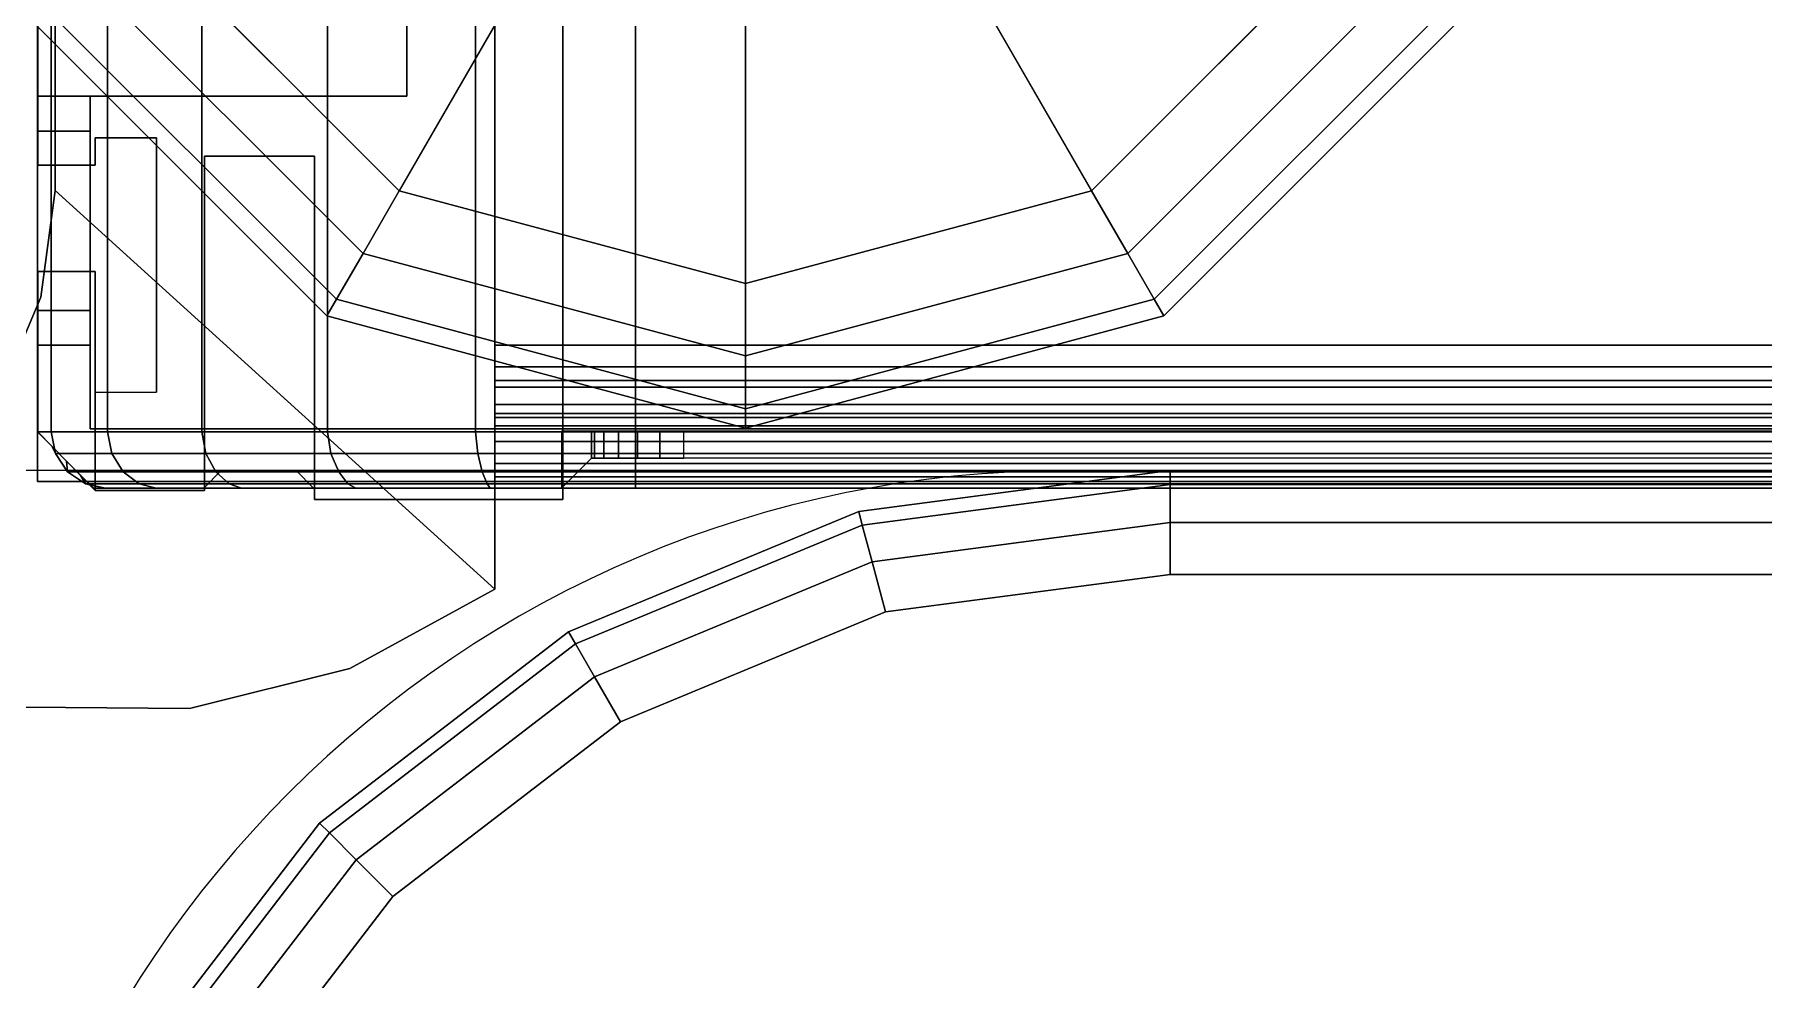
# Model space of a CAD drawing. Extents: x -170 to 1783, y -20 to 1205.
# Drawn here: x 120.416 to 122.382, y 1188.212 to 1189.286 of the extents above; entities that cross this region are included whole.
import ezdxf

# ---------------------------------------------------------------- set-up
doc = ezdxf.new("R2010")
doc.units = 0
doc.header["$LTSCALE"] = 96
doc.header["$MEASUREMENT"] = 0
for name, color, linetype in [('A-FURN-3-PANEL-GLIDE', 7, 'Continuous'), ('A-FURN-3-PANEL-RACE', 7, 'Continuous'), ('A-FURN-3-PANEL-SIDE1', 7, 'Continuous'), ('A-FURN-3-PANEL-TOPCAP', 7, 'Continuous'), ('A-FURN-3-PANEL-TRIM', 7, 'Continuous'), ('A-FURN-3-WKSF-TOP', 7, 'Continuous'), ('A-FURN-3-WKSF-TRIM', 7, 'Continuous'), ('A-FURN-P-PNLS', 7, 'Continuous'), ('A-FURN-P-WKSF', 7, 'Continuous'), ('MAIN_PANEL', 7, 'Continuous'), ('MAIN_WKSURF', 7, 'Continuous')]:
    doc.layers.add(name, color=color, linetype=linetype)

# ---------------------------------------------------------------- blocks, each defined once
blk = doc.blocks.new('EC-EFP-444')
at = {"layer": 'A-FURN-3-PANEL-GLIDE', "color": 20, "linetype": 'Continuous', "invisible_edges": 12}
for points in [[(0.885, 1), (0.203, 0.6063), (0.4912, 0.318)], [(0.885, 1), (0.4912, 0.318), (0.885, 0.2125)], [(0.885, 1), (0.885, 0.2125), (1.2787, 0.318)], [(0.885, 1), (1.2787, 0.318), (1.567, 0.6063)]]:
    blk.add_3dface(points, dxfattribs=at)
at = {"layer": 'A-FURN-3-PANEL-GLIDE', "color": 20, "linetype": 'Continuous'}
for points in [[(0.7837, 0.8246, 0.3285), (0.4912, 0.318, 0.3285), (0.203, 0.6063, 0.3285), (0.7096, 0.8988, 0.3285)], [(1.0604, 0.8988, 0.3285), (1.567, 0.6063, 0.3285), (1.2787, 0.318, 0.3285), (0.9862, 0.8246, 0.3285)], [(0.885, 0.7975, 0.3285), (0.885, 0.2125, 0.3285), (0.4912, 0.318, 0.3285), (0.7837, 0.8246, 0.3285)], [(0.9862, 0.8246, 0.3285), (1.2787, 0.318, 0.3285), (0.885, 0.2125, 0.3285), (0.885, 0.7975, 0.3285)], [(0.4912, 0.318, 0.3285), (0.4502, 0.2469, 0.3065), (0.1319, 0.5652, 0.3065), (0.203, 0.6063, 0.3285)], [(0.4502, 0.2469, 0.022), (0.4912, 0.318), (0.203, 0.6063), (0.1319, 0.5652, 0.022)], [(1.567, 0.6063, 0.3285), (1.6381, 0.5652, 0.3065), (1.3198, 0.2469, 0.3065), (1.2787, 0.318, 0.3285)], [(1.6381, 0.5652, 0.022), (1.567, 0.6063), (1.2787, 0.318), (1.3198, 0.2469, 0.022)], [(0.4502, 0.2469, 0.3065), (0.4201, 0.1948, 0.2464), (0.0798, 0.5351, 0.2464), (0.1319, 0.5652, 0.3065)], [(0.4201, 0.1948, 0.0821), (0.4502, 0.2469, 0.022), (0.1319, 0.5652, 0.022), (0.0798, 0.5351, 0.0821)], [(1.6381, 0.5652, 0.3065), (1.6902, 0.5351, 0.2464), (1.3499, 0.1948, 0.2464), (1.3198, 0.2469, 0.3065)], [(1.6902, 0.5351, 0.0821), (1.6381, 0.5652, 0.022), (1.3198, 0.2469, 0.022), (1.3499, 0.1948, 0.0821)], [(0.4201, 0.1948, 0.2464), (0.4091, 0.1758, 0.1642), (0.0608, 0.5241, 0.1642), (0.0798, 0.5351, 0.2464)], [(0.4091, 0.1758, 0.1642), (0.4201, 0.1948, 0.0821), (0.0798, 0.5351, 0.0821), (0.0608, 0.5241, 0.1642)], [(1.6902, 0.5351, 0.2464), (1.7092, 0.5241, 0.1642), (1.3609, 0.1758, 0.1642), (1.3499, 0.1948, 0.2464)], [(1.7092, 0.5241, 0.1642), (1.6902, 0.5351, 0.0821), (1.3499, 0.1948, 0.0821), (1.3609, 0.1758, 0.1642)], [(0.885, 0.2125, 0.3285), (0.885, 0.1304, 0.3065), (0.4502, 0.2469, 0.3065), (0.4912, 0.318, 0.3285)], [(0.885, 0.1304, 0.022), (0.885, 0.2125), (0.4912, 0.318), (0.4502, 0.2469, 0.022)], [(1.2787, 0.318, 0.3285), (1.3198, 0.2469, 0.3065), (0.885, 0.1304, 0.3065), (0.885, 0.2125, 0.3285)], [(1.3198, 0.2469, 0.022), (1.2787, 0.318), (0.885, 0.2125), (0.885, 0.1304, 0.022)], [(0.885, 0.1304, 0.3065), (0.885, 0.0703, 0.2464), (0.4201, 0.1948, 0.2464), (0.4502, 0.2469, 0.3065)], [(0.885, 0.0703, 0.0821), (0.885, 0.1304, 0.022), (0.4502, 0.2469, 0.022), (0.4201, 0.1948, 0.0821)], [(1.3198, 0.2469, 0.3065), (1.3499, 0.1948, 0.2464), (0.885, 0.0703, 0.2464), (0.885, 0.1304, 0.3065)], [(1.3499, 0.1948, 0.0821), (1.3198, 0.2469, 0.022), (0.885, 0.1304, 0.022), (0.885, 0.0703, 0.0821)], [(0.885, 0.0703, 0.2464), (0.885, 0.0483, 0.1642), (0.4091, 0.1758, 0.1642), (0.4201, 0.1948, 0.2464)], [(0.885, 0.0483, 0.1642), (0.885, 0.0703, 0.0821), (0.4201, 0.1948, 0.0821), (0.4091, 0.1758, 0.1642)], [(1.3499, 0.1948, 0.2464), (1.3609, 0.1758, 0.1642), (0.885, 0.0483, 0.1642), (0.885, 0.0703, 0.2464)], [(1.3609, 0.1758, 0.1642), (1.3499, 0.1948, 0.0821), (0.885, 0.0703, 0.0821), (0.885, 0.0483, 0.1642)]]:
    blk.add_3dface(points, dxfattribs=at)
at = {"layer": 'A-FURN-3-PANEL-RACE', "color": 40, "linetype": 'Continuous'}
for points, invisible_edges in [([(0.5, 0.7375, 0.4563), (2.098, 0.7375, 0.4563), (47.5, 0.4255, 0.4563), (0.5, 0.4255, 0.4563)], 6), ([(0.5, 0.7375, 0.3963), (0.5, 0.4255, 0.3963), (47.5, 0.4255, 0.3963), (2.098, 0.7375, 0.3963)], 6), ([(0.5, 0.4255, 0.3963), (0.08, 0.4255, 0.3963), (0.08, -0.0125, 0.3963), (47.92, -0.0125, 0.3963)], 8), ([(0.08, 0.386, 1.7894), (0.08, 0.1819, 1.4986), (0.08, 0.4255, 0.3963), (0.08, 0.4255, 1.7894)], 2), ([(0.08, 0.4255, 0.3963), (0.14, 0.4255, 0.4563), (0.14, 0.4255, 1.7894), (0.08, 0.4255, 1.7894)], 1), ([(0.08, 0.1819, 1.4986), (0.08, 0.1425, 1.4986), (0.08, -0.0125, 0.3963), (0.08, 0.4255, 0.3963)], 10), ([(0.5, 0.4255, 0.3963), (0.5, 0.4255, 0.4563), (0.14, 0.4255, 0.4563), (0.08, 0.4255, 0.3963)], 4), ([(0.08, 0.4255, 3.245), (0.08, 0.4255, 3.515), (0.08, -0.0125, 3.515), (0.08, 0.1425, 3.1951)], 4), ([(0.14, 0.4255, 3.515), (0.14, 0.0475, 3.515), (0.08, -0.0125, 3.515), (0.08, 0.4255, 3.515)], 2), ([(0.5, 0.4255, 0.4563), (47.86, 0.0475, 0.4563), (0.14, 0.0475, 0.4563), (0.14, 0.4255, 0.4563)], 1), ([(0.14, 0.4255, 1.7894), (0.14, 0.4255, 0.4563), (0.14, 0.1819, 1.4986), (0.14, 0.386, 1.7894)], 2), ([(0.14, 0.4255, 0.4563), (0.14, 0.0475, 0.4563), (0.14, 0.1425, 1.4986), (0.14, 0.1819, 1.4986)], 10), ([(0.14, 0.1425, 3.1951), (0.14, 0.0475, 3.515), (0.14, 0.4255, 3.515), (0.14, 0.4255, 3.245)], 1), ([(47.5, 0.4255, 0.3963), (0.5, 0.4255, 0.3963), (47.92, -0.0125, 0.3963), (47.92, 0.4255, 0.3963)], 3), ([(47.5, 0.4255, 0.4563), (47.86, 0.4255, 0.4563), (47.86, 0.0475, 0.4563), (0.5, 0.4255, 0.4563)], 12), ([(0.08, 0.1425, 3.1951), (0.08, -0.0125, 3.515), (0.08, -0.0125, 0.3963), (0.08, 0.1425, 1.4986)], 5), ([(0.14, 0.0475, 0.4563), (0.14, 0.0475, 3.515), (0.14, 0.1425, 3.1951), (0.14, 0.1425, 1.4986)], 10), ([(0.6, 0.1425, 4.1797), (0.6, 0.1425, 4.2397), (0.6, 0.1024, 4.2344), (0.6, 0.1179, 4.1764)], 4), ([(0.6, 0.1179, 4.1764), (0.6, 0.1024, 4.2344), (0.6, 0.065, 4.2189), (0.6, 0.095, 4.1669)], 5), ([(0.6, 0.095, 4.1669), (0.6, 0.065, 4.2189), (0.6, 0.0329, 4.1943), (0.6, 0.0753, 4.1519)], 5), ([(0.6, 0.0753, 4.1519), (0.6, 0.0329, 4.1943), (0.6, 0.0082, 4.1622), (0.6, 0.0602, 4.1322)], 5), ([(0.6, 0.0602, 4.1322), (0.6, 0.0082, 4.1622), (0.6, -0.0072, 4.1248), (0.6, 0.0507, 4.1093)], 5), ([(0.14, 0.0475, 3.515), (0.6, 0.0475, 3.515), (0.6, -0.0125, 3.515), (0.08, -0.0125, 3.515)], 8), ([(0.14, 0.0475, 0.4563), (47.86, 0.0475, 0.4563), (47.86, 0.0475, 3.515), (0.14, 0.0475, 3.515)], 4), ([(0.6, 0.0507, 4.1093), (0.6, -0.0072, 4.1248), (0.6, -0.0125, 4.0847), (0.6, 0.0475, 4.0847)], 5), ([(0.6, 0.0475, 3.515), (47.4, 0.0475, 3.515), (47.4, 0.0475, 4.0847), (0.6, 0.0475, 4.0847)], 1), ([(0.6, 0.0475, 3.515), (0.6, 0.0475, 4.0847), (0.6, -0.0125, 4.0847), (0.6, -0.0125, 3.515)], 2), ([(47.92, -0.0125, 3.515), (47.92, -0.0125, 0.3963), (0.08, -0.0125, 0.3963), (0.08, -0.0125, 3.515)], 8), ([(47.4, -0.0125, 4.0847), (47.4, -0.0125, 3.515), (0.6, -0.0125, 3.515), (0.6, -0.0125, 4.0847)], 2)]:
    blk.add_3dface(points, dxfattribs=dict(at, invisible_edges=invisible_edges))
for points in [[(0.5, 0.7375, 0.3963), (0.5, 0.7375, 0.4563), (0.5, 0.4255, 0.4563), (0.5, 0.4255, 0.3963)], [(0.08, 0.4255, 1.7894), (0.14, 0.4255, 1.7894), (0.14, 0.386, 1.7894), (0.08, 0.386, 1.7894)], [(0.14, 0.4255, 3.245), (0.14, 0.4255, 3.515), (0.08, 0.4255, 3.515), (0.08, 0.4255, 3.245)], [(0.14, 0.1425, 3.1951), (0.14, 0.4255, 3.245), (0.08, 0.4255, 3.245), (0.08, 0.1425, 3.1951)], [(0.08, 0.386, 1.7894), (0.14, 0.386, 1.7894), (0.14, 0.1819, 1.4986), (0.08, 0.1819, 1.4986)], [(0.08, 0.1819, 1.4986), (0.14, 0.1819, 1.4986), (0.14, 0.1425, 1.4986), (0.08, 0.1425, 1.4986)], [(0.14, 0.1425, 1.4986), (0.14, 0.1425, 3.1951), (0.08, 0.1425, 3.1951), (0.08, 0.1425, 1.4986)], [(47.4, 0.1425, 4.1797), (47.4, 0.1425, 4.2397), (0.6, 0.1425, 4.2397), (0.6, 0.1425, 4.1797)], [(47.4, 0.1425, 4.2397), (47.4, 0.1024, 4.2344), (0.6, 0.1024, 4.2344), (0.6, 0.1425, 4.2397)], [(0.6, 0.1425, 4.1797), (0.6, 0.1179, 4.1764), (47.4, 0.1179, 4.1764), (47.4, 0.1425, 4.1797)], [(0.6, 0.1179, 4.1764), (0.6, 0.095, 4.1669), (47.4, 0.095, 4.1669), (47.4, 0.1179, 4.1764)], [(47.4, 0.1024, 4.2344), (47.4, 0.065, 4.2189), (0.6, 0.065, 4.2189), (0.6, 0.1024, 4.2344)], [(0.6, 0.095, 4.1669), (0.6, 0.0753, 4.1519), (47.4, 0.0753, 4.1519), (47.4, 0.095, 4.1669)], [(0.6, 0.0753, 4.1519), (0.6, 0.0602, 4.1322), (47.4, 0.0602, 4.1322), (47.4, 0.0753, 4.1519)], [(47.4, 0.065, 4.2189), (47.4, 0.0329, 4.1943), (0.6, 0.0329, 4.1943), (0.6, 0.065, 4.2189)], [(0.6, 0.0602, 4.1322), (0.6, 0.0507, 4.1093), (47.4, 0.0507, 4.1093), (47.4, 0.0602, 4.1322)], [(0.6, 0.0507, 4.1093), (0.6, 0.0475, 4.0847), (47.4, 0.0475, 4.0847), (47.4, 0.0507, 4.1093)], [(47.4, 0.0329, 4.1943), (47.4, 0.0082, 4.1622), (0.6, 0.0082, 4.1622), (0.6, 0.0329, 4.1943)], [(47.4, 0.0082, 4.1622), (47.4, -0.0072, 4.1248), (0.6, -0.0072, 4.1248), (0.6, 0.0082, 4.1622)], [(47.4, -0.0072, 4.1248), (47.4, -0.0125, 4.0847), (0.6, -0.0125, 4.0847), (0.6, -0.0072, 4.1248)]]:
    blk.add_3dface(points, dxfattribs=at)
at = {"layer": 'A-FURN-3-PANEL-SIDE1', "color": 7, "linetype": 'Continuous'}
for points in [[(47.3224, 1.955, 43.7401), (47.3228, 0.045, 43.7401), (0.6776, 0.045, 43.7401), (0.6776, 1.955, 43.7401)], [(0.6776, 0.045, 4.2397), (0.6776, 1.955, 4.2397), (0.6776, 1.955, 43.7401), (0.6776, 0.045, 43.7401)], [(47.3224, 0.045, 4.2397), (47.3224, 1.955, 4.2397), (0.6776, 1.955, 4.2397), (0.6776, 0.045, 4.2397)], [(47.3228, 0.045, 43.7401), (47.3224, 0.045, 4.2397), (0.6776, 0.045, 4.2397), (0.6776, 0.045, 43.7401)]]:
    blk.add_3dface(points, dxfattribs=at)
at = {"layer": 'A-FURN-3-PANEL-TOPCAP', "color": 60, "linetype": 'Continuous'}
for points, invisible_edges in [([(0.1285, -0.0047, 43.635), (0.144, -0.02, 43.635), (0.144, 2.02, 43.635), (0.1285, 2.0047, 43.635)], 10), ([(0.144, -0.02, 43.635), (0.269, -0.02, 43.635), (0.269, 2.02, 43.635), (0.144, 2.02, 43.635)], 10), ([(0.289, 2, 43.635), (0.269, 2.02, 43.635), (0.269, -0.02, 43.635), (0.289, 0, 43.635)], 10), ([(0.394, 2.02, 43.635), (0.3741, 2, 43.635), (0.3741, 0, 43.635), (0.394, -0.02, 43.635)], 10), ([(0.676, 2.02, 43.635), (0.394, 2.02, 43.635), (0.394, -0.02, 43.635), (0.676, -0.02, 43.635)], 10), ([(0.0965, 0.0273, 43.635), (0.1129, 0.0106, 43.635), (0.1129, 1.9894, 43.635), (0.0965, 1.9727, 43.635)], 10), ([(0.1285, 2.0047, 43.635), (0.1129, 1.9894, 43.635), (0.1129, 0.0106, 43.635), (0.1285, -0.0047, 43.635)], 10), ([(0.289, 0, 43.635), (0.3741, 0, 43.635), (0.3741, 2, 43.635), (0.289, 2, 43.635)], 10), ([(0.0965, 1.9727, 43.635), (0.08, 1.956, 43.635), (0.08, 0.044, 43.635), (0.0965, 0.0273, 43.635)], 8), ([(0.815, 0.045, 43.7401), (0.815, -0.02, 43.7741), (47.185, 0.014, 43.7401), (47.185, 0.045, 43.7401)], 1), ([(0.676, -0.02, 43.635), (0.6807, -0.02, 43.671), (0.7136, 0.014, 43.6622), (0.71, 0.014, 43.635)], 2), ([(0.6807, -0.02, 43.671), (0.6946, -0.02, 43.7045), (0.724, 0.014, 43.6875), (0.7136, 0.014, 43.6622)], 10), ([(0.6946, -0.02, 43.7045), (0.7167, -0.02, 43.7333), (0.7407, 0.014, 43.7093), (0.724, 0.014, 43.6875)], 10), ([(0.7167, -0.02, 43.7333), (0.7455, -0.02, 43.7554), (0.7625, 0.014, 43.726), (0.7407, 0.014, 43.7093)], 10), ([(0.7455, -0.02, 43.7554), (0.779, -0.02, 43.7693), (0.7878, 0.014, 43.7365), (0.7625, 0.014, 43.726)], 10), ([(0.779, -0.02, 43.7693), (0.815, -0.02, 43.7741), (0.815, 0.014, 43.7401), (0.7878, 0.014, 43.7365)], 10), ([(47.185, -0.02, 43.7741), (47.185, 0.014, 43.7401), (0.815, 0.014, 43.7401), (0.815, -0.02, 43.7741)], 5), ([(0.269, -0.02, 43.635), (0.2783, -0.02, 43.7687), (0.2976, 0, 43.7635), (0.289, 0, 43.635)], 2), ([(0.2783, -0.02, 43.7687), (0.3232, -0.02, 43.8949), (0.3405, 0, 43.8849), (0.2976, 0, 43.7635)], 10), ([(0.289, 0, 43.635), (0.2976, 0, 43.7635), (0.3798, 0, 43.7415), (0.3741, 0, 43.635)], 2), ([(0.2976, 0, 43.7635), (0.3405, 0, 43.8849), (0.4142, 0, 43.8424), (0.3798, 0, 43.7415)], 10), ([(0.3232, -0.02, 43.8949), (0.4005, -0.02, 44.0044), (0.4146, 0, 43.9903), (0.3405, 0, 43.8849)], 10), ([(0.3405, 0, 43.8849), (0.4146, 0, 43.9903), (0.4748, 0, 43.9301), (0.4142, 0, 43.8424)], 10), ([(0.3741, 0, 43.635), (0.3798, 0, 43.7415), (0.399, -0.02, 43.7363), (0.394, -0.02, 43.635)], 2), ([(0.3798, 0, 43.7415), (0.4142, 0, 43.8424), (0.4315, -0.02, 43.8323), (0.399, -0.02, 43.7363)], 10), ([(0.4005, -0.02, 44.0044), (0.5044, -0.02, 44.0891), (0.5144, 0, 44.0717), (0.4146, 0, 43.9903)], 10), ([(0.4142, 0, 43.8424), (0.4748, 0, 43.9301), (0.4889, -0.02, 43.9159), (0.4315, -0.02, 43.8323)], 10), ([(0.4146, 0, 43.9903), (0.5144, 0, 44.0717), (0.5569, 0, 43.998), (0.4748, 0, 43.9301)], 10), ([(0.4748, 0, 43.9301), (0.5569, 0, 43.998), (0.5669, -0.02, 43.9807), (0.4889, -0.02, 43.9159)], 10), ([(0.5044, -0.02, 44.0891), (0.6273, -0.02, 44.1426), (0.6324, 0, 44.1232), (0.5144, 0, 44.0717)], 10), ([(0.5144, 0, 44.0717), (0.6324, 0, 44.1232), (0.6544, 0, 44.0411), (0.5569, 0, 43.998)], 10), ([(0.5569, 0, 43.998), (0.6544, 0, 44.0411), (0.6596, -0.02, 44.0218), (0.5669, -0.02, 43.9807)], 10), ([(0.6273, -0.02, 44.1426), (0.76, -0.02, 44.161), (0.76, 0, 44.141), (0.6324, 0, 44.1232)], 10), ([(0.6324, 0, 44.1232), (0.76, 0, 44.141), (0.76, 0, 44.056), (0.6544, 0, 44.0411)], 10), ([(0.6544, 0, 44.0411), (0.76, 0, 44.056), (0.76, -0.02, 44.036), (0.6596, -0.02, 44.0218)], 10), ([(0.76, -0.02, 44.161), (47.24, -0.02, 44.161), (47.24, 0, 44.141), (0.76, 0, 44.141)], 10), ([(47.24, 0, 44.056), (0.76, 0, 44.056), (0.76, 0, 44.141), (47.24, 0, 44.141)], 10), ([(0.76, 0, 44.056), (47.24, 0, 44.056), (47.24, -0.02, 44.036), (0.76, -0.02, 44.036)], 10), ([(0.144, -0.02, 43.635), (0.1575, -0.02, 43.8011), (0.2783, -0.02, 43.7687), (0.269, -0.02, 43.635)], 2), ([(0.1575, -0.02, 43.8011), (0.2149, -0.02, 43.9575), (0.3232, -0.02, 43.8949), (0.2783, -0.02, 43.7687)], 10), ([(0.2149, -0.02, 43.9575), (0.3121, -0.02, 44.0929), (0.4005, -0.02, 44.0044), (0.3232, -0.02, 43.8949)], 10), ([(0.3121, -0.02, 44.0929), (0.4419, -0.02, 44.1974), (0.5044, -0.02, 44.0891), (0.4005, -0.02, 44.0044)], 10), ([(0.6807, -0.02, 43.671), (0.676, -0.02, 43.635), (0.394, -0.02, 43.635), (0.399, -0.02, 43.7363)], 8), ([(0.6946, -0.02, 43.7045), (0.6807, -0.02, 43.671), (0.399, -0.02, 43.7363), (0.4315, -0.02, 43.8323)], 10), ([(0.4315, -0.02, 43.8323), (0.4889, -0.02, 43.9159), (0.7167, -0.02, 43.7333), (0.6946, -0.02, 43.7045)], 10), ([(0.4419, -0.02, 44.1974), (0.5949, -0.02, 44.2633), (0.6273, -0.02, 44.1426), (0.5044, -0.02, 44.0891)], 10), ([(0.7455, -0.02, 43.7554), (0.7167, -0.02, 43.7333), (0.4889, -0.02, 43.9159), (0.5669, -0.02, 43.9807)], 10), ([(0.5669, -0.02, 43.9807), (0.6596, -0.02, 44.0218), (0.779, -0.02, 43.7693), (0.7455, -0.02, 43.7554)], 10), ([(0.5949, -0.02, 44.2633), (0.76, -0.02, 44.286), (0.76, -0.02, 44.161), (0.6273, -0.02, 44.1426)], 10), ([(0.815, -0.02, 43.7741), (0.779, -0.02, 43.7693), (0.6596, -0.02, 44.0218), (0.76, -0.02, 44.036)], 10), ([(0.76, -0.02, 44.161), (0.76, -0.02, 44.286), (47.24, -0.02, 44.286), (47.24, -0.02, 44.161)], 5), ([(47.185, -0.02, 43.7741), (0.815, -0.02, 43.7741), (0.76, -0.02, 44.036), (47.24, -0.02, 44.036)], 10)]:
    blk.add_3dface(points, dxfattribs=dict(at, invisible_edges=invisible_edges))
for points in [[(0.0957, 0.044, 43.8177), (0.08, 0.044, 43.635), (0.08, 1.956, 43.635), (0.0957, 1.956, 43.8177)], [(0.1595, 0.044, 43.9895), (0.0957, 0.044, 43.8177), (0.0957, 1.956, 43.8177), (0.1595, 1.956, 43.9895)], [(0.2668, 0.044, 44.1382), (0.1595, 0.044, 43.9895), (0.1595, 1.956, 43.9895), (0.2668, 1.956, 44.1382)], [(0.4099, 0.044, 44.2528), (0.2668, 0.044, 44.1382), (0.2668, 1.956, 44.1382), (0.4099, 1.956, 44.2528)], [(0.5783, 0.044, 44.3252), (0.4099, 0.044, 44.2528), (0.4099, 1.956, 44.2528), (0.5783, 1.956, 44.3252)], [(0.76, 0.044, 44.35), (0.5783, 0.044, 44.3252), (0.5783, 1.956, 44.3252), (0.76, 1.956, 44.35)], [(0.76, 0.044, 44.35), (0.76, 1.956, 44.35), (47.24, 1.956, 44.35), (47.24, 0.044, 44.35)], [(0.0965, 0.0273, 43.635), (0.08, 0.044, 43.635), (0.0957, 0.044, 43.8177), (0.1006, 0.0195, 43.8155)], [(0.1006, 0.0195, 43.8155), (0.0957, 0.044, 43.8177), (0.1595, 0.044, 43.9895), (0.1644, 0.0195, 43.9859)], [(0.1644, 0.0195, 43.9859), (0.1595, 0.044, 43.9895), (0.2668, 0.044, 44.1382), (0.2713, 0.0195, 44.1337)], [(0.2713, 0.0195, 44.1337), (0.2668, 0.044, 44.1382), (0.4099, 0.044, 44.2528), (0.4136, 0.0195, 44.248)], [(0.4136, 0.0195, 44.248), (0.4099, 0.044, 44.2528), (0.5783, 0.044, 44.3252), (0.5806, 0.0195, 44.3203)], [(0.5806, 0.0195, 44.3203), (0.5783, 0.044, 44.3252), (0.76, 0.044, 44.35), (0.76, 0.0195, 44.3451)], [(0.71, 0.045, 43.635), (0.676, 0.045, 43.635), (0.676, -0.02, 43.635), (0.71, 0.014, 43.635)], [(0.7136, 0.045, 43.6622), (0.71, 0.045, 43.635), (0.71, 0.014, 43.635), (0.7136, 0.014, 43.6622)], [(0.724, 0.045, 43.6875), (0.7136, 0.045, 43.6622), (0.7136, 0.014, 43.6622), (0.724, 0.014, 43.6875)], [(0.7407, 0.045, 43.7093), (0.724, 0.045, 43.6875), (0.724, 0.014, 43.6875), (0.7407, 0.014, 43.7093)], [(0.7625, 0.045, 43.726), (0.7407, 0.045, 43.7093), (0.7407, 0.014, 43.7093), (0.7625, 0.014, 43.726)], [(0.76, 0.0195, 44.3451), (0.76, 0.044, 44.35), (47.24, 0.044, 44.35), (47.24, 0.0195, 44.3451)], [(0.7878, 0.045, 43.7365), (0.7625, 0.045, 43.726), (0.7625, 0.014, 43.726), (0.7878, 0.014, 43.7365)], [(0.815, 0.045, 43.7401), (0.7878, 0.045, 43.7365), (0.7878, 0.014, 43.7365), (0.815, 0.014, 43.7401)], [(0.1129, 0.0106, 43.635), (0.0965, 0.0273, 43.635), (0.1006, 0.0195, 43.8155), (0.1143, -0.0013, 43.8104)], [(0.1143, -0.0013, 43.8104), (0.1006, 0.0195, 43.8155), (0.1644, 0.0195, 43.9859), (0.1774, -0.0013, 43.977)], [(0.1285, -0.0047, 43.635), (0.1129, 0.0106, 43.635), (0.1143, -0.0013, 43.8104), (0.1344, -0.0151, 43.8047)], [(0.1774, -0.0013, 43.977), (0.1644, 0.0195, 43.9859), (0.2713, 0.0195, 44.1337), (0.2828, -0.0013, 44.1222)], [(0.2828, -0.0013, 44.1222), (0.2713, 0.0195, 44.1337), (0.4136, 0.0195, 44.248), (0.4225, -0.0013, 44.2349)], [(0.4225, -0.0013, 44.2349), (0.4136, 0.0195, 44.248), (0.5806, 0.0195, 44.3203), (0.5856, -0.0013, 44.3065)], [(0.5856, -0.0013, 44.3065), (0.5806, 0.0195, 44.3203), (0.76, 0.0195, 44.3451), (0.76, -0.0013, 44.3313)], [(0.76, -0.0013, 44.3313), (0.76, 0.0195, 44.3451), (47.24, 0.0195, 44.3451), (47.24, -0.0013, 44.3313)], [(0.1344, -0.0151, 43.8047), (0.1143, -0.0013, 43.8104), (0.1774, -0.0013, 43.977), (0.1955, -0.0151, 43.9663)], [(0.144, -0.02, 43.635), (0.1285, -0.0047, 43.635), (0.1344, -0.0151, 43.8047), (0.1575, -0.02, 43.8011)], [(0.1575, -0.02, 43.8011), (0.1344, -0.0151, 43.8047), (0.1955, -0.0151, 43.9663), (0.2149, -0.02, 43.9575)], [(0.1955, -0.0151, 43.9663), (0.1774, -0.0013, 43.977), (0.2828, -0.0013, 44.1222), (0.2978, -0.0151, 44.1072)], [(0.2149, -0.02, 43.9575), (0.1955, -0.0151, 43.9663), (0.2978, -0.0151, 44.1072), (0.3121, -0.02, 44.0929)], [(0.2978, -0.0151, 44.1072), (0.2828, -0.0013, 44.1222), (0.4225, -0.0013, 44.2349), (0.4331, -0.0151, 44.2168)], [(0.3121, -0.02, 44.0929), (0.2978, -0.0151, 44.1072), (0.4331, -0.0151, 44.2168), (0.4419, -0.02, 44.1974)], [(0.4331, -0.0151, 44.2168), (0.4225, -0.0013, 44.2349), (0.5856, -0.0013, 44.3065), (0.5913, -0.0151, 44.2864)], [(0.4419, -0.02, 44.1974), (0.4331, -0.0151, 44.2168), (0.5913, -0.0151, 44.2864), (0.5949, -0.02, 44.2633)], [(0.5913, -0.0151, 44.2864), (0.5856, -0.0013, 44.3065), (0.76, -0.0013, 44.3313), (0.76, -0.0151, 44.3105)], [(0.5949, -0.02, 44.2633), (0.5913, -0.0151, 44.2864), (0.76, -0.0151, 44.3105), (0.76, -0.02, 44.286)], [(0.76, -0.0151, 44.3105), (0.76, -0.0013, 44.3313), (47.24, -0.0013, 44.3313), (47.24, -0.0151, 44.3105)], [(0.76, -0.02, 44.286), (0.76, -0.0151, 44.3105), (47.24, -0.0151, 44.3105), (47.24, -0.02, 44.286)]]:
    blk.add_3dface(points, dxfattribs=at)
at = {"layer": 'A-FURN-3-PANEL-TRIM', "color": 60, "linetype": 'Continuous'}
for points, invisible_edges in [([(0.395, 2.0328, 43.635), (0.6776, 2.0328, 43.635), (0.6776, -0.0328, 43.635), (0.395, -0.0328, 43.635)], 8), ([(0.6, -0.1348, 3.5747), (0.6, 1.6815, 3.5747), (0.1, 1.6815, 3.5747), (0.1, 0.3185, 3.5747)], 10), ([(0.6, -0.1348, 4.2397), (0.1, 0.3185, 4.2397), (0.1, 1.6815, 4.2397), (0.6, 1.6815, 4.2397)], 5), ([(0.1457, 0.3473, 43.635), (0.0802, 0.3473, 43.635), (0.0802, 1.6527, 43.635), (0.1457, 1.6527, 43.635)], 8), ([(0.2701, 1.6426, 43.635), (0.395, 1.6426, 43.635), (0.395, 0.3574, 43.635), (0.2701, 0.3574, 43.635)], 10), ([(0.1457, 1.6218, 43.635), (0.2155, 1.6218, 43.635), (0.2155, 0.3782, 43.635), (0.1457, 0.3782, 43.635)], 10), ([(0.0361, 0.0847, 3.5747), (0.6, -0.1348, 3.5747), (0.1, 0.3185, 3.5747), (0.0837, 0.1973, 3.5747)], 3), ([(0.0361, 0.0847, 4.2397), (0.0837, 0.1973, 4.2397), (0.1, 0.3185, 4.2397), (0.6, -0.1348, 4.2397)], 12), ([(0.0361, 0.0847, 3.8013), (0.0837, 0.1973, 3.8013), (0.1, 0.3185, 3.8013), (0.6, -0.1348, 3.8013)], 12), ([(0.0361, 0.0847, 4.013), (0.6, -0.1348, 4.013), (0.1, 0.3185, 4.013), (0.0837, 0.1973, 4.013)], 3), ([(-0.0735, -0.1159, 3.5747), (0.6, -0.1348, 3.5747), (0.0361, 0.0847, 3.5747), (-0.0395, -0.0114, 3.5747)], 3), ([(-0.0735, -0.1159, 4.2397), (-0.0395, -0.0114, 4.2397), (0.0361, 0.0847, 4.2397), (0.6, -0.1348, 4.2397)], 12), ([(-0.0735, -0.1159, 3.8013), (-0.0395, -0.0114, 3.8013), (0.0361, 0.0847, 3.8013), (0.6, -0.1348, 3.8013)], 12), ([(-0.0735, -0.1159, 4.013), (0.6, -0.1348, 4.013), (0.0361, 0.0847, 4.013), (-0.0395, -0.0114, 4.013)], 3), ([(0.2155, 0.0891, 4.2397), (0.2155, 0.0891, 43.635), (0.1457, 0.0891, 43.635), (0.1457, 0.0891, 4.2397)], 2), ([(0.1457, -0.0228, 43.635), (0.1457, 0.0891, 43.635), (0.2155, 0.0891, 43.635), (0.2701, -0.0228, 43.635)], 6), ([(0.065, -0.269, 3.5747), (0.6, -0.1348, 3.5747), (-0.0735, -0.1159, 3.5747), (-0.0322, -0.2178, 3.5747)], 3), ([(0.065, -0.269, 4.2397), (-0.0322, -0.2178, 4.2397), (-0.0735, -0.1159, 4.2397), (0.6, -0.1348, 4.2397)], 12), ([(0.065, -0.269, 3.8013), (-0.0322, -0.2178, 3.8013), (-0.0735, -0.1159, 3.8013), (0.6, -0.1348, 3.8013)], 12), ([(0.065, -0.269, 4.013), (0.6, -0.1348, 4.013), (-0.0735, -0.1159, 4.013), (-0.0322, -0.2178, 4.013)], 3), ([(0.4351, -0.2249, 3.5747), (0.6, -0.1348, 3.5747), (0.065, -0.269, 3.5747), (0.2529, -0.2706, 3.5747)], 2), ([(0.4351, -0.2249, 4.2397), (0.2529, -0.2706, 4.2397), (0.065, -0.269, 4.2397), (0.6, -0.1348, 4.2397)], 4), ([(0.4351, -0.2249, 3.8013), (0.2529, -0.2706, 3.8013), (0.065, -0.269, 3.8013), (0.6, -0.1348, 3.8013)], 4), ([(0.4351, -0.2249, 4.013), (0.6, -0.1348, 4.013), (0.065, -0.269, 4.013), (0.2529, -0.2706, 4.013)], 2)]:
    blk.add_3dface(points, dxfattribs=dict(at, invisible_edges=invisible_edges))
for points in [[(0.1, 0.3185, 4.2397), (0.1, 0.3185, 3.5747), (0.1, 1.6815, 3.5747), (0.1, 1.6815, 4.2397)], [(0.6, 1.6815, 3.5747), (0.6, -0.1348, 3.5747), (0.6, -0.1348, 4.2397), (0.6, 1.6815, 4.2397)], [(0.0802, 0.3473, 43.635), (0.0802, 0.3473, 4.2397), (0.0802, 1.6527, 4.2397), (0.0802, 1.6527, 43.635)], [(0.1457, 0.3473, 43.635), (0.1457, 0.3782, 43.635), (0.1457, 0.3782, 4.2397), (0.1457, 0.3473, 4.2397)], [(0.1457, 0.3782, 4.2397), (0.1457, 0.3782, 43.635), (0.2155, 0.3782, 43.635), (0.2155, 0.3782, 4.2397)], [(0.2155, 0.3782, 43.635), (0.2155, 0.0891, 43.635), (0.2155, 0.0891, 4.2397), (0.2155, 0.3782, 4.2397)], [(0.2701, 0.3574, 4.2397), (0.2701, 0.3574, 43.635), (0.395, 0.3574, 43.635), (0.395, 0.3574, 4.2397)], [(0.2701, -0.0228, 43.635), (0.2701, 0.3574, 43.635), (0.2701, 0.3574, 4.2397), (0.2701, -0.0228, 4.2397)], [(0.395, 0.3574, 43.635), (0.395, -0.0328, 43.635), (0.395, -0.0328, 4.2397), (0.395, 0.3574, 4.2397)], [(0.0802, 0.3473, 4.2397), (0.0802, 0.3473, 43.635), (0.1457, 0.3473, 43.635), (0.1457, 0.3473, 4.2397)], [(0.0837, 0.1973, 4.013), (0.1, 0.3185, 4.013), (0.1, 0.3185, 4.2397), (0.0837, 0.1973, 4.2397)], [(0.0837, 0.1973, 3.5747), (0.1, 0.3185, 3.5747), (0.1, 0.3185, 3.8013), (0.0837, 0.1973, 3.8013)], [(0.6, -0.1348, 3.8013), (0.1, 0.3185, 3.8013), (0.1, 0.3185, 4.013), (0.6, -0.1348, 4.013)], [(0.0802, 0.2263, 43.635), (0.0802, 0.044, 43.635), (0.0802, 0.044, 4.2397), (0.0802, 0.2263, 4.2397)], [(0.1457, 0.2263, 4.2397), (0.1457, 0.2263, 43.635), (0.0802, 0.2263, 43.635), (0.0802, 0.2263, 4.2397)], [(0.0802, 0.044, 43.635), (0.0802, 0.2263, 43.635), (0.1457, 0.2263, 43.635), (0.1457, -0.0228, 43.635)], [(0.1457, 0.0891, 43.635), (0.1457, 0.2263, 43.635), (0.1457, 0.2263, 4.2397), (0.1457, 0.0891, 4.2397)], [(0.0361, 0.0847, 4.013), (0.0837, 0.1973, 4.013), (0.0837, 0.1973, 4.2397), (0.0361, 0.0847, 4.2397)], [(0.0361, 0.0847, 3.5747), (0.0837, 0.1973, 3.5747), (0.0837, 0.1973, 3.8013), (0.0361, 0.0847, 3.8013)], [(0.0802, 0.044, 4.2397), (0.0802, 0.044, 43.635), (0.1457, -0.0228, 43.635), (0.1457, -0.0228, 4.2397)], [(0.6776, 0.045, 4.2397), (0.6776, -0.0328, 4.2397), (0.6776, -0.0328, 43.635), (0.6776, 0.045, 43.635)], [(0.1457, -0.0228, 4.2397), (0.1457, -0.0228, 43.635), (0.2701, -0.0228, 43.635), (0.2701, -0.0228, 4.2397)], [(0.395, -0.0328, 4.2397), (0.395, -0.0328, 43.635), (0.6776, -0.0328, 43.635), (0.6776, -0.0328, 4.2397)], [(0.6, -0.1348, 4.013), (0.4351, -0.2249, 4.013), (0.4351, -0.2249, 4.2397), (0.6, -0.1348, 4.2397)], [(0.6, -0.1348, 3.5747), (0.4351, -0.2249, 3.5747), (0.4351, -0.2249, 3.8013), (0.6, -0.1348, 3.8013)], [(0.4351, -0.2249, 4.013), (0.2529, -0.2706, 4.013), (0.2529, -0.2706, 4.2397), (0.4351, -0.2249, 4.2397)], [(0.4351, -0.2249, 3.5747), (0.2529, -0.2706, 3.5747), (0.2529, -0.2706, 3.8013), (0.4351, -0.2249, 3.8013)], [(0.2529, -0.2706, 4.013), (0.065, -0.269, 4.013), (0.065, -0.269, 4.2397), (0.2529, -0.2706, 4.2397)], [(0.2529, -0.2706, 3.5747), (0.065, -0.269, 3.5747), (0.065, -0.269, 3.8013), (0.2529, -0.2706, 3.8013)]]:
    blk.add_3dface(points, dxfattribs=at)
at = {"layer": 'A-FURN-P-PNLS', "color": 60, "linetype": 'Continuous'}
blk.add_line((48, 0), (0, 0), dxfattribs=at)
blk = doc.blocks.new('EC-WS-424-T')
at = {"layer": 'A-FURN-3-WKSF-TOP', "color": 60, "linetype": 'Continuous'}
for points, invisible_edges in [([(1.368, -0.118, 29), (1.368, -23.882, 29), (1.0445, -23.8394, 29), (1.0445, -0.1606, 29)], 5), ([(1.368, -0.118, 27.75), (1.0445, -0.1606, 27.75), (1.0445, -23.8394, 27.75), (1.368, -23.882, 27.75)], 10), ([(46.632, -0.118, 29), (46.632, -23.882, 29), (1.368, -23.882, 29), (1.368, -0.118, 29)], 5), ([(1.368, -0.118, 27.75), (1.368, -23.882, 27.75), (46.632, -23.882, 27.75), (46.632, -0.118, 27.75)], 5), ([(1.0445, -0.1606, 29), (1.0445, -23.8394, 29), (0.743, -23.7145, 29), (0.743, -0.2855, 29)], 5), ([(1.0445, -0.1606, 27.75), (0.743, -0.2855, 27.75), (0.743, -23.7145, 27.75), (1.0445, -23.8394, 27.75)], 10), ([(0.743, -0.2855, 29), (0.743, -23.7145, 29), (0.4841, -23.5159, 29), (0.4841, -0.4841, 29)], 5), ([(0.743, -0.2855, 27.75), (0.4841, -0.4841, 27.75), (0.4841, -23.5159, 27.75), (0.743, -23.7145, 27.75)], 10), ([(0.4841, -0.4841, 29), (0.4841, -23.5159, 29), (0.2855, -23.257, 29), (0.2855, -0.743, 29)], 5), ([(0.4841, -0.4841, 27.75), (0.2855, -0.743, 27.75), (0.2855, -23.257, 27.75), (0.4841, -23.5159, 27.75)], 10)]:
    blk.add_3dface(points, dxfattribs=dict(at, invisible_edges=invisible_edges))
at = {"layer": 'A-FURN-3-WKSF-TRIM', "color": 40, "linetype": 'Continuous'}
for points in [[(1.018, -0.0619, 28.941), (1.0139, -0.0466, 28.882), (1.368, 0, 28.882), (1.368, -0.0158, 28.941)], [(1.0139, -0.0466, 28.882), (1.0139, -0.0466, 27.868), (1.368, 0, 27.868), (1.368, 0, 28.882)], [(1.0139, -0.0466, 27.868), (1.018, -0.0619, 27.809), (1.368, -0.0158, 27.809), (1.368, 0, 27.868)], [(1.368, 0, 28.882), (1.368, 0, 27.868), (46.632, 0, 27.868), (46.632, 0, 28.882)], [(1.368, -0.0158, 28.941), (1.368, 0, 28.882), (46.632, 0, 28.882), (46.632, -0.0158, 28.941)], [(1.368, 0, 27.868), (1.368, -0.0158, 27.809), (46.632, -0.0158, 27.809), (46.632, 0, 27.868)], [(1.0292, -0.1036, 28.9842), (1.018, -0.0619, 28.941), (1.368, -0.0158, 28.941), (1.368, -0.059, 28.9842)], [(1.018, -0.0619, 27.809), (1.0292, -0.1036, 27.7658), (1.368, -0.059, 27.7658), (1.368, -0.0158, 27.809)], [(1.368, -0.059, 28.9842), (1.368, -0.0158, 28.941), (46.632, -0.0158, 28.941), (46.632, -0.059, 28.9842)], [(1.368, -0.0158, 27.809), (1.368, -0.059, 27.7658), (46.632, -0.059, 27.7658), (46.632, -0.0158, 27.809)], [(0.6919, -0.197, 28.941), (0.684, -0.1833, 28.882), (1.0139, -0.0466, 28.882), (1.018, -0.0619, 28.941)], [(0.684, -0.1833, 28.882), (0.684, -0.1833, 27.868), (1.0139, -0.0466, 27.868), (1.0139, -0.0466, 28.882)], [(0.684, -0.1833, 27.868), (0.6919, -0.197, 27.809), (1.018, -0.0619, 27.809), (1.0139, -0.0466, 27.868)], [(0.7135, -0.2344, 28.9842), (0.6919, -0.197, 28.941), (1.018, -0.0619, 28.941), (1.0292, -0.1036, 28.9842)], [(0.6919, -0.197, 27.809), (0.7135, -0.2344, 27.7658), (1.0292, -0.1036, 27.7658), (1.018, -0.0619, 27.809)], [(1.0445, -0.1606, 29), (1.0292, -0.1036, 28.9842), (1.368, -0.059, 28.9842), (1.368, -0.118, 29)], [(1.0292, -0.1036, 27.7658), (1.0445, -0.1606, 27.75), (1.368, -0.118, 27.75), (1.368, -0.059, 27.7658)], [(1.368, -0.118, 29), (1.368, -0.059, 28.9842), (46.632, -0.059, 28.9842), (46.632, -0.118, 29)], [(1.368, -0.059, 27.7658), (1.368, -0.118, 27.75), (46.632, -0.118, 27.75), (46.632, -0.059, 27.7658)], [(0.743, -0.2855, 29), (0.7135, -0.2344, 28.9842), (1.0292, -0.1036, 28.9842), (1.0445, -0.1606, 29)], [(0.7135, -0.2344, 27.7658), (0.743, -0.2855, 27.75), (1.0445, -0.1606, 27.75), (1.0292, -0.1036, 27.7658)], [(0.4119, -0.4119, 28.941), (0.4007, -0.4007, 28.882), (0.684, -0.1833, 28.882), (0.6919, -0.197, 28.941)], [(0.4007, -0.4007, 28.882), (0.4007, -0.4007, 27.868), (0.684, -0.1833, 27.868), (0.684, -0.1833, 28.882)], [(0.4007, -0.4007, 27.868), (0.4119, -0.4119, 27.809), (0.6919, -0.197, 27.809), (0.684, -0.1833, 27.868)], [(0.4424, -0.4424, 28.9842), (0.4119, -0.4119, 28.941), (0.6919, -0.197, 28.941), (0.7135, -0.2344, 28.9842)], [(0.4119, -0.4119, 27.809), (0.4424, -0.4424, 27.7658), (0.7135, -0.2344, 27.7658), (0.6919, -0.197, 27.809)], [(0.4841, -0.4841, 29), (0.4424, -0.4424, 28.9842), (0.7135, -0.2344, 28.9842), (0.743, -0.2855, 29)], [(0.4424, -0.4424, 27.7658), (0.4841, -0.4841, 27.75), (0.743, -0.2855, 27.75), (0.7135, -0.2344, 27.7658)], [(0.197, -0.6919, 28.941), (0.1833, -0.684, 28.882), (0.4007, -0.4007, 28.882), (0.4119, -0.4119, 28.941)], [(0.1833, -0.684, 28.882), (0.1833, -0.684, 27.868), (0.4007, -0.4007, 27.868), (0.4007, -0.4007, 28.882)], [(0.1833, -0.684, 27.868), (0.197, -0.6919, 27.809), (0.4119, -0.4119, 27.809), (0.4007, -0.4007, 27.868)], [(0.2344, -0.7135, 28.9842), (0.197, -0.6919, 28.941), (0.4119, -0.4119, 28.941), (0.4424, -0.4424, 28.9842)], [(0.197, -0.6919, 27.809), (0.2344, -0.7135, 27.7658), (0.4424, -0.4424, 27.7658), (0.4119, -0.4119, 27.809)], [(0.2855, -0.743, 29), (0.2344, -0.7135, 28.9842), (0.4424, -0.4424, 28.9842), (0.4841, -0.4841, 29)], [(0.2344, -0.7135, 27.7658), (0.2855, -0.743, 27.75), (0.4841, -0.4841, 27.75), (0.4424, -0.4424, 27.7658)]]:
    blk.add_3dface(points, dxfattribs=at)
at = {"layer": 'A-FURN-P-WKSF', "color": 7, "linetype": 'Continuous'}
blk.add_line((1.25, 0), (46.75, 0), dxfattribs=at)
blk.add_arc((1.25, -1.25), 1.25, 90, 180, dxfattribs=at)

msp = doc.modelspace()

# ---------------------------------------------------------------- block references
at = {"layer": 'MAIN_PANEL', "color": 47, "linetype": 'Continuous'}
msp.add_blockref('EC-EFP-444', (120.33896, 1188.78997), dxfattribs=at)
at = {"layer": 'MAIN_WKSURF', "color": 47, "linetype": 'Continuous'}
msp.add_blockref('EC-WS-424-T', (120.33896, 1188.78997), dxfattribs=at)

doc.saveas('drawing.dxf')
